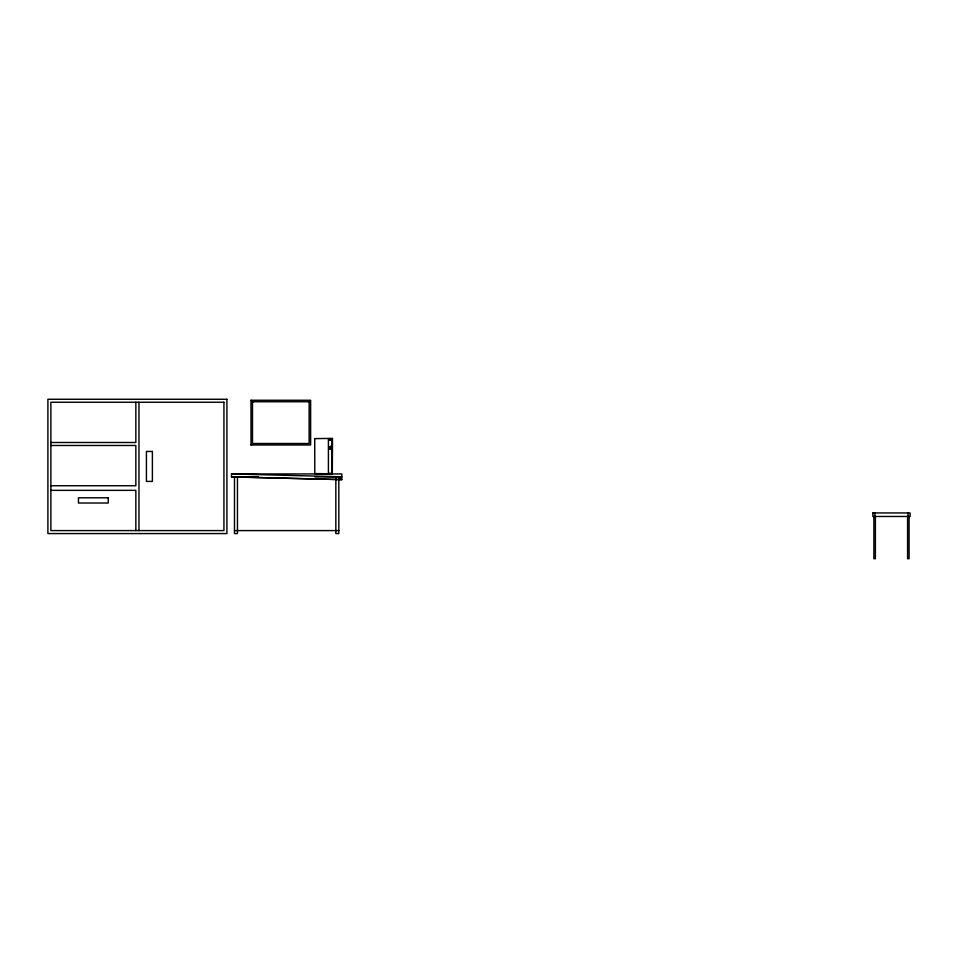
<?xml version="1.0" encoding="UTF-8"?>
<svg xmlns="http://www.w3.org/2000/svg" width="958" height="958" viewBox="0 0 958 958"><rect width="100%" height="100%" fill="white"/><g stroke="black" fill="none" stroke-linecap="round" stroke-linejoin="round"><path stroke-width="1.44" d="M874.882 516.47L874.882 512.949M908.088 516.47L908.088 512.949M251.008 444.979L310.631 444.979L310.631 400.264L251.008 400.264L251.008 444.979L253.487 443.578M50.882 442.5L135.844 442.5L135.844 402.252M50.882 445.482L135.844 445.482L135.844 485.73L50.882 485.73M231.501 473.947L341.802 473.947L341.802 479.635L231.501 476.928L231.501 473.947L341.802 476.785M231.501 476.928L258.325 476.928M314.966 476.928L338.821 476.928L341.802 479.635L234.482 476.928L234.482 533.57L237.464 533.57L237.464 476.928M50.882 490.352L135.844 490.352L135.844 530.588M234.482 530.588L338.821 530.588M251.008 400.264L253.295 401.977M909.094 516.47L909.094 558.73L907.585 558.73L907.585 516.47M875.384 516.47L875.384 558.73L873.876 558.73L873.876 516.47M338.821 476.928L338.821 533.57L335.839 533.57L335.839 476.928M138.97 402.252L138.97 530.588M872.87 512.949L872.87 516.47L910.088 516.47L910.1 512.949L872.894 512.949M329.624 439.782L330.797 439.985L329.624 439.782M314.715 438.62L314.787 473.575L332.294 473.791L332.51 438.393L314.715 438.62M226.914 399.27L47.9 399.27L47.9 533.57L226.914 533.57L226.914 399.27M309.135 401.749L252.493 401.749L252.493 443.494L309.135 443.494L309.135 401.749M223.933 402.252L50.882 402.252L50.882 530.588L223.933 530.588L223.933 402.252M331.995 438.692L328.414 438.692L328.414 473.276L331.995 473.276L331.995 438.692M330.45 446.32L329.971 447.482L330.45 446.32M330.45 448.069L329.971 449.23L330.45 448.069M152.394 451.446L146.43 451.446L146.43 481.407L152.394 481.407L152.394 451.446M108.266 497.801L78.46 497.801L78.46 503.022L108.266 503.022L108.266 497.801"/></g></svg>
